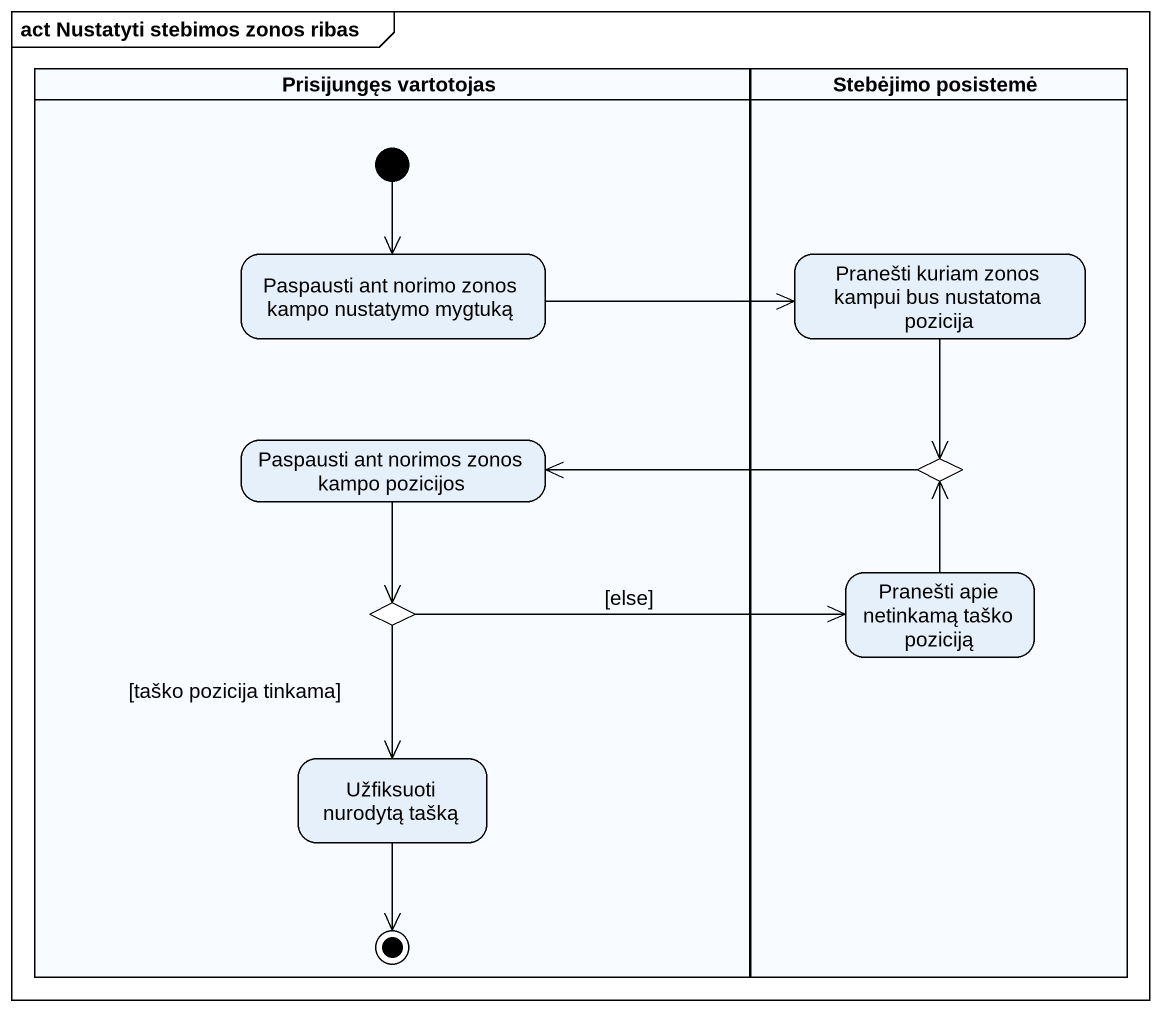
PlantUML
@startuml
mainframe act Nustatyti stebimos zonos ribas
hide empty description
state "Prisijungęs vartotojas" as Prisijungęs_vartotojas <<partition>> {
  state "Paspausti ant norimo zonos kampo nustatymo mygtuką" as Paspausti_ant_norimo_zonos
  state "Paspausti ant norimos zonos kampo pozicijos" as Paspausti_ant_norimos_zonos
  state choice2 <<choice>>
  state "Užfiksuoti nurodytą tašką" as Užfiksuoti_nurodytą_tašką
  [*] --> Paspausti_ant_norimo_zonos
  Užfiksuoti_nurodytą_tašką --> [*]
}
state "Stebėjimo posistemė" as Stebėjimo_posistemė <<partition>> {
  state "Pranešti kuriam zonos kampui bus nustatoma pozicija" as Pranešti_kuriam_zonos
  state choice1 <<choice>>
  state "Pranešti apie netinkamą taško poziciją" as Pranešti_apie_netinkamą
}
Paspausti_ant_norimo_zonos -right-> Pranešti_kuriam_zonos
Pranešti_kuriam_zonos --> choice1
Paspausti_ant_norimos_zonos --> choice2
choice1 -left-> Paspausti_ant_norimos_zonos
Pranešti_apie_netinkamą -up-> choice1
choice2 -right-> Pranešti_apie_netinkamą : [else]
choice2 --> Užfiksuoti_nurodytą_tašką : [taško pozicija tinkama]
@enduml
